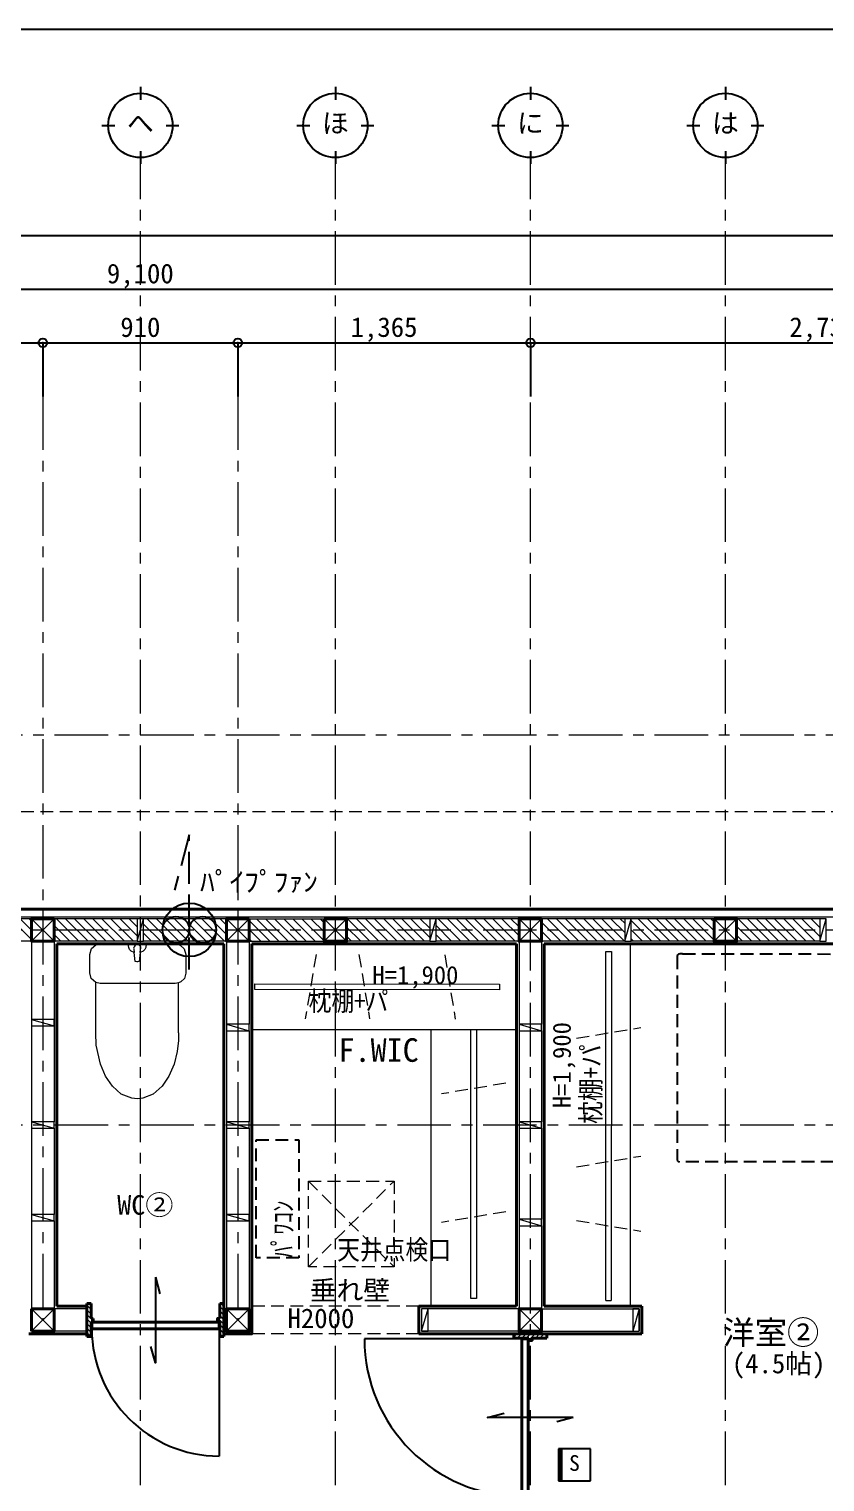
# Model space of a CAD drawing. Units: millimetres at full size, sheet at 1:50. Extents: x -21826 to 54909, y -26252 to 22610.
# Drawn here: x 22047 to 25761, y 15832 to 22610 of the extents above; entities that cross this region are included whole.
import ezdxf
from ezdxf.enums import TextEntityAlignment as Align

# ---------------------------------------------------------------- set-up
doc = ezdxf.new("R2010")
doc.units = ezdxf.units.MM
doc.header["$LTSCALE"] = 50
doc.header["$PDMODE"] = 32
doc.header["$PDSIZE"] = 40
for name, pattern in [('CHAIN1', [8, 5, -1, 1, -1]), ('DASHED1', [1.8, 1.2, -0.6]), ('DASHED3', [4, 3, -1])]:
    doc.linetypes.add(name, pattern=pattern)
for name, color, linetype, lineweight in [('3-1_通り芯・通り番号', 7, 'Continuous', 25), ('3-2_柱(黄)', 4, 'Continuous', 9), ('3-3_仕上線(黄)', 3, 'Continuous', 40), ('3-4_下地・間柱(水色)', 4, 'Continuous', 9), ('3-5_サッシ・室内建具', 7, 'Continuous', 25), ('3-6_住宅設備・造作', 4, 'Continuous', 9), ('3-7_家具点線', 7, 'DASHED1', 25), ('3-8_ハッチング', 4, 'Continuous', 9), ('3-9_建築設備', 5, 'Continuous', 25), ('3-A_文字', 7, 'Continuous', 25), ('3-F_寸法・方位', 7, 'Continuous', 25), ('F-F_図面枠（共通）', 7, 'Continuous', 25)]:
    doc.layers.add(name, color=color, linetype=linetype, lineweight=lineweight)
doc.styles.add('ＭＳ ゴシック', font='')
doc.styles.get('ＭＳ ゴシック').set_extended_font_data('MS Gothic')

msp = doc.modelspace()

# ---------------------------------------------------------------- linework, layer by layer
at = {"layer": '3-1_通り芯・通り番号'}
for p, q in [((22566.21, 22340.74), (22566.21, 22280.74)), ((23476.21, 22340.74), (23476.21, 22280.74)), ((24386.21, 22340.74), (24386.21, 22280.74)), ((25296.21, 22340.74), (25296.21, 22280.74)), ((22386.21, 22160.74), (22446.21, 22160.74)), ((22686.21, 22160.74), (22746.21, 22160.74)), ((23296.21, 22160.74), (23356.21, 22160.74)), ((23596.21, 22160.74), (23656.21, 22160.74)), ((24206.21, 22160.74), (24266.21, 22160.74)), ((24506.21, 22160.74), (24566.21, 22160.74)), ((25116.21, 22160.74), (25176.21, 22160.74)), ((25416.21, 22160.74), (25476.21, 22160.74)), ((22566.21, 22040.74), (22566.21, 21980.74)), ((23476.21, 22040.74), (23476.21, 21980.74)), ((24386.21, 22040.74), (24386.21, 21980.74)), ((25296.21, 22040.74), (25296.21, 21980.74))]:
    msp.add_line(p, q, dxfattribs=at)
at = {"layer": '3-1_通り芯・通り番号', "color": 1, "linetype": 'CHAIN1', "lineweight": 18}
for p, q in [((22566.21, 10217.22), (22566.21, 22010.74)), ((23476.21, 10217.22), (23476.21, 22010.74)), ((24386.21, 10217.22), (24386.21, 22010.74)), ((25296.21, 10217.22), (25296.21, 22010.74)), ((22111.21, 20896.51), (22111.21, 16587.22)), ((23021.21, 20896.51), (23021.21, 16587.22)), ((14565.29, 19317.22), (28820.91, 19317.22)), ((14565.29, 18407.22), (28820.91, 18407.22)), ((14565.29, 17497.22), (28820.91, 17497.22))]:
    msp.add_line(p, q, dxfattribs=at)
at = {"layer": '3-1_通り芯・通り番号'}
for centre in [(22566.21, 22160.74), (23476.21, 22160.74), (24386.21, 22160.74), (25296.21, 22160.74)]:
    msp.add_circle(centre, 150, dxfattribs=at)
at = {"layer": '3-2_柱(黄)'}
for p, q in [((22163.71, 18459.72), (22058.71, 18354.72)), ((22163.71, 18354.72), (22058.71, 18459.72)), ((23073.71, 18459.72), (22968.71, 18354.72)), ((23073.71, 18354.72), (22968.71, 18459.72)), ((23423.71, 18459.72), (23528.71, 18354.72)), ((23528.71, 18459.72), (23423.71, 18354.72)), ((24438.71, 18354.72), (24333.71, 18459.72)), ((24438.71, 18459.72), (24333.71, 18354.72)), ((25243.71, 18459.72), (25348.71, 18354.72)), ((25348.71, 18459.72), (25243.71, 18354.72)), ((22163.71, 16534.72), (22058.71, 16639.72)), ((22163.71, 16639.72), (22058.71, 16534.72)), ((23073.71, 16534.72), (22968.71, 16639.72)), ((23073.71, 16639.72), (22968.71, 16534.72))]:
    msp.add_line(p, q, dxfattribs=at)
at = {"layer": '3-2_柱(黄)', "color": 3, "lineweight": 40}
for p, q in [((22058.71, 16639.72), (22058.71, 16534.72)), ((22163.71, 16639.72), (22058.71, 16639.72))]:
    msp.add_line(p, q, dxfattribs=at)
for points in [[(22163.71, 18459.72), (22058.71, 18459.72), (22058.71, 18354.72), (22163.71, 18354.72)], [(23073.71, 18459.72), (22968.71, 18459.72), (22968.71, 18354.72), (23073.71, 18354.72)], [(23423.71, 18459.72), (23423.71, 18354.72), (23528.71, 18354.72), (23528.71, 18459.72)], [(24438.71, 18459.72), (24333.71, 18459.72), (24333.71, 18354.72), (24438.71, 18354.72)], [(25243.71, 18459.72), (25243.71, 18354.72), (25348.71, 18354.72), (25348.71, 18459.72)], [(23073.71, 16639.72), (22968.71, 16639.72), (22968.71, 16534.72), (23073.71, 16534.72)], [(24438.71, 16639.72), (24333.71, 16639.72), (24333.71, 16534.72), (24438.71, 16534.72)]]:
    msp.add_lwpolyline(points, close=True, dxfattribs=at)
msp.add_lwpolyline([(22058.71, 16534.72), (22163.71, 16534.72), (22163.71, 16639.72)], dxfattribs=at)
at = {"layer": '3-3_仕上線(黄)'}
for p, q in [((21201.21, 18503.72), (22111.21, 18503.72)), ((22111.21, 18503.72), (23021.21, 18503.72)), ((23021.21, 18503.72), (23476.21, 18503.72)), ((23476.21, 18503.72), (24386.21, 18503.72)), ((24386.21, 18503.72), (25296.21, 18503.72)), ((25296.21, 18503.72), (26206.21, 18503.72)), ((22176.21, 18342.22), (22176.21, 17519.72)), ((22176.21, 18342.22), (22956.21, 18342.22)), ((22956.21, 18342.22), (22956.21, 16652.3)), ((23086.21, 18342.22), (23086.21, 16837.22)), ((23086.21, 18342.22), (23476.21, 18342.22)), ((23476.21, 18342.22), (24321.21, 18342.22)), ((24321.21, 18342.22), (24321.21, 16652.22)), ((24451.21, 18342.22), (24451.21, 16652.22)), ((24451.21, 18342.22), (25296.21, 18342.22)), ((25296.21, 18342.22), (26206.21, 18342.22)), ((22176.21, 17519.72), (22176.21, 16652.22)), ((22316.21, 16652.22), (22176.21, 16652.22)), ((24321.21, 16652.22), (23866.21, 16652.22)), ((23866.21, 16522.22), (23866.21, 16652.22)), ((24451.21, 16652.22), (24906.21, 16652.22)), ((24906.21, 16652.22), (24906.21, 16522.22)), ((22316.21, 16522.22), (22046.21, 16522.22)), ((24309.21, 16522.22), (23866.21, 16522.22)), ((24463.21, 16522.22), (24906.21, 16522.22))]:
    msp.add_line(p, q, dxfattribs=at)
msp.add_lwpolyline([(23086.21, 16837.22), (23086.21, 16522.22), (22956.21, 16522.22)], dxfattribs=at)
at = {"layer": '3-4_下地・間柱(水色)'}
for p, q in [((21201.21, 18468.72), (22111.21, 18468.72)), ((22058.71, 18459.72), (21671.21, 18459.72)), ((22111.21, 18468.72), (23021.21, 18468.72)), ((22551.21, 18459.72), (22163.71, 18459.72)), ((22551.21, 18354.72), (22581.21, 18459.72)), ((22968.71, 18459.72), (22581.21, 18459.72)), ((23021.21, 18468.72), (23476.21, 18468.72)), ((23073.71, 18459.72), (23423.71, 18459.72)), ((23476.21, 18468.72), (24386.21, 18468.72)), ((23916.21, 18459.72), (23528.71, 18459.72)), ((23916.21, 18354.72), (23946.21, 18459.72)), ((24333.71, 18459.72), (23946.21, 18459.72)), ((24386.21, 18468.72), (25296.21, 18468.72)), ((24826.21, 18459.72), (24438.71, 18459.72)), ((24826.21, 18354.72), (24856.21, 18459.72)), ((25243.71, 18459.72), (24856.21, 18459.72)), ((25296.21, 18468.72), (26206.21, 18468.72)), ((25736.21, 18459.72), (25348.71, 18459.72)), ((25736.21, 18354.72), (25766.21, 18459.72)), ((22058.71, 18354.72), (21671.21, 18354.72)), ((22058.71, 18354.72), (22058.71, 17512.22)), ((22551.21, 18354.72), (22163.71, 18354.72)), ((22163.71, 18354.72), (22163.71, 17512.22)), ((22968.71, 18354.72), (22581.21, 18354.72)), ((22968.71, 18354.72), (22968.71, 17967.22)), ((23073.71, 18354.72), (23073.71, 17967.22)), ((23073.71, 18354.72), (23423.71, 18354.72)), ((23916.21, 18354.72), (23528.71, 18354.72)), ((24333.71, 18354.72), (23946.21, 18354.72)), ((24333.71, 18354.72), (24333.71, 17967.22)), ((24438.71, 18354.72), (24438.71, 17967.22)), ((24826.21, 18354.72), (24438.71, 18354.72)), ((25243.71, 18354.72), (24856.21, 18354.72)), ((25736.21, 18354.72), (25348.71, 18354.72)), ((22058.71, 17989.72), (22163.71, 17959.72)), ((22968.71, 17967.22), (23073.71, 17937.22)), ((24333.71, 17967.22), (24438.71, 17937.22)), ((22968.71, 17937.22), (22968.71, 17512.22)), ((23073.71, 17937.22), (23073.71, 17512.22)), ((23086.21, 17942.22), (24321.21, 17942.22)), ((23921.21, 17942.22), (23921.21, 16652.22)), ((24333.71, 17937.22), (24333.71, 17512.22)), ((24438.71, 17937.22), (24438.71, 17512.22)), ((22058.71, 17512.22), (22163.71, 17482.22)), ((22968.71, 17512.22), (23073.71, 17482.22)), ((24333.71, 17512.22), (24438.71, 17482.22)), ((22058.71, 17482.22), (22058.71, 17079.72)), ((22163.71, 17482.22), (22163.71, 17079.72)), ((22968.71, 17482.22), (22968.71, 16639.72)), ((23073.71, 17482.22), (23073.71, 16639.72)), ((24333.71, 17482.22), (24333.71, 17057.22)), ((24438.71, 17482.22), (24438.71, 17057.22)), ((22058.71, 17079.72), (22163.71, 17049.72)), ((22058.71, 17049.72), (22058.71, 16639.72)), ((22163.71, 17049.72), (22163.71, 16639.72)), ((22968.71, 17079.72), (23073.71, 17049.72)), ((24333.71, 17057.22), (24438.71, 17027.22)), ((24333.71, 17027.22), (24333.71, 16639.72)), ((24438.71, 17027.22), (24438.71, 16639.72)), ((22316.21, 16639.72), (22163.71, 16639.72)), ((23916.21, 16639.72), (23878.71, 16639.72)), ((23878.71, 16534.72), (23908.71, 16639.72)), ((24333.71, 16639.72), (23908.71, 16639.72)), ((24893.71, 16639.72), (24863.71, 16534.72)), ((22316.21, 16534.72), (22163.71, 16534.72)), ((23916.21, 16534.72), (23878.71, 16534.72)), ((24333.71, 16534.72), (23908.71, 16534.72)), ((24438.71, 16534.72), (24893.71, 16534.72))]:
    msp.add_line(p, q, dxfattribs=at)
at = {"layer": '3-4_下地・間柱(水色)', "color": 2}
for p, q in [((22936.21, 16639.72), (22936.11, 16639.72)), ((22968.71, 16639.72), (22956.21, 16639.72)), ((22936.21, 16534.72), (22936.11, 16534.72)), ((22968.71, 16534.72), (22956.21, 16534.72)), ((24333.71, 16534.72), (24333.71, 16522.22)), ((24333.71, 16502.22), (24333.71, 16502.12)), ((24438.71, 16534.72), (24438.71, 16522.22)), ((24438.71, 16502.22), (24438.71, 16502.12))]:
    msp.add_line(p, q, dxfattribs=at)
at = {"layer": '3-4_下地・間柱(水色)', "linetype": 'DASHED1'}
for p, q in [((23866.21, 16652.22), (23086.21, 16652.22)), ((23866.21, 16522.22), (23086.21, 16522.22))]:
    msp.add_line(p, q, dxfattribs=at)
at = {"layer": '3-4_下地・間柱(水色)'}
for points in [[(22551.21, 18459.72), (22551.21, 18354.72), (22581.21, 18354.72), (22581.21, 18459.72)], [(23916.21, 18459.72), (23916.21, 18354.72), (23946.21, 18354.72), (23946.21, 18459.72)], [(24826.21, 18459.72), (24826.21, 18354.72), (24856.21, 18354.72), (24856.21, 18459.72)], [(25736.21, 18459.72), (25736.21, 18354.72), (25766.21, 18354.72), (25766.21, 18459.72)], [(22163.71, 17989.72), (22058.71, 17989.72), (22058.71, 17959.72), (22163.71, 17959.72)], [(23073.71, 17967.22), (22968.71, 17967.22), (22968.71, 17937.22), (23073.71, 17937.22)], [(24438.71, 17967.22), (24333.71, 17967.22), (24333.71, 17937.22), (24438.71, 17937.22)], [(22163.71, 17512.22), (22058.71, 17512.22), (22058.71, 17482.22), (22163.71, 17482.22)], [(23073.71, 17512.22), (22968.71, 17512.22), (22968.71, 17482.22), (23073.71, 17482.22)], [(24438.71, 17512.22), (24333.71, 17512.22), (24333.71, 17482.22), (24438.71, 17482.22)], [(22163.71, 17079.72), (22058.71, 17079.72), (22058.71, 17049.72), (22163.71, 17049.72)], [(23073.71, 17079.72), (22968.71, 17079.72), (22968.71, 17049.72), (23073.71, 17049.72)], [(24438.71, 17057.22), (24333.71, 17057.22), (24333.71, 17027.22), (24438.71, 17027.22)], [(23878.71, 16639.72), (23878.71, 16534.72), (23908.71, 16534.72), (23908.71, 16639.72)], [(24893.71, 16534.72), (24893.71, 16639.72), (24863.71, 16639.72), (24863.71, 16534.72)]]:
    msp.add_lwpolyline(points, close=True, dxfattribs=at)
msp.add_lwpolyline([(24438.71, 16639.72), (24893.71, 16639.72), (24893.71, 16534.72)], dxfattribs=at)
at = {"layer": '3-5_サッシ・室内建具'}
for p, q in [((22636.21, 16787.22), (22656.92, 16709.95)), ((22933.21, 16546.72), (22933.21, 15952.72)), ((24345.71, 16499.22), (23611.71, 16499.22)), ((24586.21, 16132.22), (24508.94, 16111.52))]:
    msp.add_line(p, q, dxfattribs=at)
at = {"layer": '3-5_サッシ・室内建具', "color": 3, "lineweight": 40}
for p, q in [((22336.21, 16664.22), (22316.21, 16664.22)), ((22316.21, 16664.22), (22316.21, 16510.22)), ((22336.21, 16594.72), (22336.21, 16664.22)), ((22936.21, 16594.72), (22936.21, 16664.22)), ((22346.21, 16594.72), (22336.21, 16594.72)), ((22336.21, 16510.22), (22336.21, 16579.72)), ((22936.21, 16579.72), (22926.21, 16579.72)), ((22936.21, 16510.22), (22936.21, 16579.72)), ((22316.21, 16510.22), (22336.21, 16510.22)), ((22956.21, 16510.22), (22936.21, 16510.22)), ((24309.21, 16502.22), (24378.71, 16502.22)), ((24378.71, 16502.22), (24378.71, 16492.22)), ((24393.71, 16502.22), (24463.21, 16502.22)), ((24463.21, 16502.22), (24463.21, 16522.22))]:
    msp.add_line(p, q, dxfattribs=at)
at = {"layer": '3-5_サッシ・室内建具', "color": 4, "lineweight": 9}
for p, q in [((22336.21, 16635.9), (22316.21, 16655.9)), ((22336.21, 16614.69), (22316.21, 16634.69)), ((22346.21, 16583.47), (22316.21, 16613.47)), ((22336.21, 16657.11), (22329.1, 16664.22)), ((22956.21, 16631.08), (22936.21, 16651.08)), ((22956.21, 16609.87), (22936.21, 16629.87)), ((22956.21, 16588.66), (22936.21, 16608.66)), ((22956.21, 16652.3), (22944.29, 16664.22)), ((22336.21, 16572.26), (22316.21, 16592.26)), ((22336.21, 16551.05), (22316.21, 16571.05)), ((22336.21, 16529.84), (22316.21, 16549.84)), ((22956.21, 16567.44), (22928.93, 16594.72)), ((22956.21, 16546.23), (22936.21, 16566.23)), ((22956.21, 16525.02), (22936.21, 16545.02)), ((22334.61, 16510.22), (22316.21, 16528.62)), ((22949.79, 16510.22), (22936.21, 16523.8)), ((24323.38, 16522.22), (24309.21, 16508.05)), ((24344.59, 16522.22), (24324.59, 16502.22)), ((24365.8, 16522.22), (24345.8, 16502.22)), ((24387.02, 16522.22), (24367.02, 16502.22)), ((24408.23, 16522.22), (24378.71, 16492.7)), ((24429.44, 16522.22), (24409.44, 16502.22)), ((24450.66, 16522.22), (24430.66, 16502.22)), ((24463.21, 16513.56), (24451.87, 16502.22))]:
    msp.add_line(p, q, dxfattribs=at)
at = {"layer": '3-5_サッシ・室内建具', "color": 2, "lineweight": 9}
for p, q in [((22933.21, 16576.72), (22339.21, 16576.72)), ((24375.71, 16499.22), (24375.71, 15765.22))]:
    msp.add_line(p, q, dxfattribs=at)
at = {"layer": '3-5_サッシ・室内建具'}
for points in [[(22636.21, 16787.22), (22636.21, 16387.22), (22615.5, 16464.5)], [(24586.21, 16132.22), (24186.21, 16132.22), (24263.48, 16152.93)]]:
    msp.add_lwpolyline(points, dxfattribs=at)
at = {"layer": '3-5_サッシ・室内建具', "color": 3, "lineweight": 40}
for points in [[(22936.21, 16664.22), (22955.81, 16664.22), (22956.21, 16664.22)], [(22956.21, 16664.22), (22956.21, 16664.16), (22956.21, 16510.22)], [(22336.21, 16579.72), (22346.21, 16579.72), (22346.21, 16594.72)], [(22926.21, 16579.72), (22926.21, 16594.72), (22936.21, 16594.72)], [(24463.21, 16522.22), (24309.21, 16522.22), (24309.21, 16502.22)], [(24378.71, 16492.22), (24393.71, 16492.22), (24393.71, 16502.22)]]:
    msp.add_lwpolyline(points, dxfattribs=at)
for points in [[(22933.21, 16576.72), (22933.21, 16546.72), (22339.21, 16546.72), (22339.21, 16576.72)], [(24375.71, 16499.22), (24345.71, 16499.22), (24345.71, 15765.22), (24375.71, 15765.22)]]:
    msp.add_lwpolyline(points, close=True, dxfattribs=at)
at = {"layer": '3-5_サッシ・室内建具'}
for centre, radius in [((22933.21, 16546.72), 594), ((24345.71, 16499.22), 734)]:
    msp.add_arc(centre, radius, 180, 270, dxfattribs=at)
at = {"layer": '3-6_住宅設備・造作'}
for p, q in [((23921.71, 18342.22), (23921.71, 18341.7)), ((24097.71, 18341.48), (24097.71, 18342.22)), ((24145.71, 18342.22), (24145.71, 18341.42)), ((24737.54, 16677.91), (24738.93, 18307.06)), ((24738.93, 18307.06), (24764.93, 18307.04)), ((24764.93, 18307.04), (24763.54, 16677.91)), ((24851.21, 18342.22), (24851.21, 16652.22)), ((22744.3, 17926.72), (22744.3, 18160.72)), ((23100.95, 18129.7), (23100.98, 18155.7)), ((22744.3, 17926.72), (22743.51, 17891.72)), ((22435.51, 17677.72), (22403.51, 17725.72)), ((22551.51, 17619.72), (22525.51, 17622.72)), ((24737.54, 16677.91), (24763.54, 16677.91))]:
    msp.add_line(p, q, dxfattribs=at)
at = {"layer": '3-6_住宅設備・造作', "linetype": 'DASHED1'}
for p, q in [((23386.15, 18292.35), (23335.78, 17992.42)), ((23586.15, 18292.11), (23635.78, 17992.05)), ((23986.15, 18291.62), (24035.78, 17991.56)), ((24601.58, 17902.18), (24901.63, 17951.92)), ((24271.45, 17692.24), (23971.43, 17642.36)), ((24601.07, 17302.18), (24901.11, 17351.92)), ((23350.1, 16835.44), (23750.1, 17235.44)), ((23350.1, 17235.44), (23750.1, 17235.44)), ((23750.1, 17235.44), (23750.1, 16835.44)), ((24271.21, 17092.24), (23971.19, 17042.36)), ((24600.86, 17052.18), (24900.81, 17001.92))]:
    msp.add_line(p, q, dxfattribs=at)
at = {"layer": '3-6_住宅設備・造作'}
for points in [[(22734.09, 18342.22), (22751.51, 18336.72), (22770.51, 18319.72), (22778.51, 18292.72), (22778.51, 18205.72), (22771.51, 18180.72), (22755.51, 18164.72), (22744.51, 18160.72), (22728.51, 18156.72), (22378.51, 18156.72), (22357.51, 18162.72), (22336.51, 18180.72), (22329.51, 18206.72), (22329.51, 18292.72), (22338.51, 18320.72), (22357.51, 18337.72), (22377.31, 18342.22)], [(22592.48, 18342.22), (22591.51, 18325.72), (22586.51, 18315.72), (22579.51, 18307.72), (22565.51, 18302.72), (22566.51, 18317.72), (22568.51, 18321.72), (22567.51, 18328.72), (22563.51, 18333.72), (22558.51, 18337.72), (22550.51, 18338.72), (22545.51, 18337.72), (22539.51, 18333.72), (22536.51, 18328.72), (22534.51, 18322.72), (22535.51, 18318.72), (22537.51, 18302.72), (22523.51, 18307.72), (22515.51, 18315.72), (22511.51, 18325.72), (22509.57, 18342.22)], [(22565.51, 18302.72), (22560.51, 18260.72), (22553.51, 18257.72), (22549.51, 18257.72), (22542.51, 18260.72), (22537.51, 18302.72)], [(22403.51, 17725.72), (22379.51, 17780.72), (22360.51, 17869.72), (22357.51, 17926.72), (22357.51, 18162.72)], [(23100.98, 18155.7), (24242.53, 18154.3), (24242.53, 18128.3), (23100.95, 18129.7)], [(24134.55, 17941.44), (24134.05, 16687.3), (24108.05, 16687.31), (24108.55, 17941.47)], [(22743.51, 17891.72), (22737.51, 17839.72), (22723.51, 17780.72), (22699.51, 17725.72), (22667.51, 17677.72), (22626.51, 17641.72), (22577.51, 17622.72), (22551.51, 17619.72)], [(22525.51, 17622.72), (22476.51, 17641.72), (22435.51, 17677.72)]]:
    msp.add_lwpolyline(points, dxfattribs=at)
at = {"layer": '3-6_住宅設備・造作', "linetype": 'DASHED1'}
msp.add_lwpolyline([(23350.1, 17235.44), (23750.1, 16835.44), (23350.1, 16835.44)], close=True, dxfattribs=at)
at = {"layer": '3-7_家具点線'}
for p, q in [((25071.7, 18284.03), (25070.92, 17336.93)), ((25083.04, 18295.53), (25076.75, 18294.26)), ((25096.71, 18295.52), (25083.04, 18295.53)), ((25096.71, 18295.52), (26162.71, 18294.64)), ((25070.92, 17336.93), (25072.17, 17330.53)), ((25072.17, 17330.53), (25075.95, 17326.69)), ((25075.95, 17326.69), (25082.24, 17325.41)), ((26161.91, 17324.51), (25082.24, 17325.41))]:
    msp.add_line(p, q, dxfattribs=at)
msp.add_lwpolyline([(25076.75, 18294.26), (25072.97, 18290.42), (25071.7, 18284.03)], dxfattribs=at)
at = {"layer": '3-8_ハッチング'}
for p, q in [((21962.17, 18459.72), (22058.71, 18363.18)), ((22004.59, 18459.72), (22058.71, 18405.6)), ((22047.02, 18459.72), (22058.71, 18448.03)), ((22174.3, 18459.72), (22279.3, 18354.72)), ((22216.73, 18459.72), (22321.73, 18354.72)), ((22259.15, 18459.72), (22364.15, 18354.72)), ((22301.58, 18459.72), (22406.58, 18354.72)), ((22344, 18459.72), (22449, 18354.72)), ((22386.43, 18459.72), (22491.43, 18354.72)), ((22428.86, 18459.72), (22533.86, 18354.72)), ((22471.28, 18459.72), (22551.21, 18379.8)), ((22551.21, 18422.22), (22513.71, 18459.72)), ((22598.56, 18459.72), (22703.56, 18354.72)), ((22640.99, 18459.72), (22745.99, 18354.72)), ((22683.42, 18459.72), (22788.42, 18354.72)), ((22725.84, 18459.72), (22830.84, 18354.72)), ((22768.27, 18459.72), (22873.27, 18354.72)), ((22810.69, 18459.72), (22915.69, 18354.72)), ((22853.12, 18459.72), (22958.12, 18354.72)), ((22895.55, 18459.72), (22968.71, 18386.56)), ((22937.97, 18459.72), (22968.71, 18428.99)), ((23073.71, 18451.26), (23170.25, 18354.72)), ((23107.68, 18459.72), (23212.68, 18354.72)), ((23150.11, 18459.72), (23255.11, 18354.72)), ((23192.53, 18459.72), (23297.53, 18354.72)), ((23234.96, 18459.72), (23339.96, 18354.72)), ((23277.39, 18459.72), (23382.39, 18354.72)), ((23319.81, 18459.72), (23423.71, 18355.82)), ((23362.24, 18459.72), (23423.71, 18398.25)), ((23404.66, 18459.72), (23423.71, 18440.68)), ((23531.94, 18459.72), (23636.94, 18354.72)), ((23574.37, 18459.72), (23679.37, 18354.72)), ((23616.8, 18459.72), (23721.8, 18354.72)), ((23659.22, 18459.72), (23764.22, 18354.72)), ((23701.65, 18459.72), (23806.65, 18354.72)), ((23744.08, 18459.72), (23849.08, 18354.72)), ((23786.5, 18459.72), (23891.5, 18354.72)), ((23828.93, 18459.72), (23916.21, 18372.44)), ((23916.21, 18414.87), (23871.35, 18459.72)), ((23916.21, 18457.29), (23913.78, 18459.72)), ((23956.21, 18459.72), (24061.21, 18354.72)), ((23998.63, 18459.72), (24103.63, 18354.72)), ((24041.06, 18459.72), (24146.06, 18354.72)), ((24083.49, 18459.72), (24188.49, 18354.72)), ((24125.91, 18459.72), (24230.91, 18354.72)), ((24168.34, 18459.72), (24273.34, 18354.72)), ((24210.77, 18459.72), (24315.77, 18354.72)), ((24253.19, 18459.72), (24333.71, 18379.2)), ((24295.62, 18459.72), (24333.71, 18421.63)), ((24438.71, 18443.91), (24527.9, 18354.72)), ((24465.32, 18459.72), (24570.32, 18354.72)), ((24507.75, 18459.72), (24612.75, 18354.72)), ((24550.18, 18459.72), (24655.18, 18354.72)), ((24592.6, 18459.72), (24697.6, 18354.72)), ((24635.03, 18459.72), (24740.03, 18354.72)), ((24677.46, 18459.72), (24782.46, 18354.72)), ((24719.88, 18459.72), (24824.88, 18354.72)), ((24826.21, 18395.82), (24762.31, 18459.72)), ((24826.21, 18438.25), (24804.74, 18459.72)), ((24856.21, 18450.67), (24952.16, 18354.72)), ((24889.59, 18459.72), (24994.59, 18354.72)), ((24932.02, 18459.72), (25037.02, 18354.72)), ((24974.44, 18459.72), (25079.44, 18354.72)), ((25016.87, 18459.72), (25121.87, 18354.72)), ((25059.29, 18459.72), (25164.29, 18354.72)), ((25101.72, 18459.72), (25206.72, 18354.72)), ((25144.15, 18459.72), (25243.71, 18360.16)), ((25186.57, 18459.72), (25243.71, 18402.59)), ((25229, 18459.72), (25243.71, 18445.01)), ((25356.28, 18459.72), (25461.28, 18354.72)), ((25398.71, 18459.72), (25503.71, 18354.72)), ((25441.13, 18459.72), (25546.13, 18354.72)), ((25483.56, 18459.72), (25588.56, 18354.72)), ((25525.98, 18459.72), (25630.98, 18354.72)), ((25568.41, 18459.72), (25673.41, 18354.72)), ((25610.84, 18459.72), (25715.84, 18354.72)), ((25653.26, 18459.72), (25736.21, 18376.78)), ((25736.21, 18419.2), (25695.69, 18459.72)), ((22163.71, 18427.88), (22236.87, 18354.72)), ((22163.71, 18385.46), (22194.45, 18354.72)), ((22581.21, 18434.65), (22661.14, 18354.72)), ((22618.71, 18354.72), (22581.21, 18392.22)), ((23073.71, 18408.84), (23127.83, 18354.72)), ((23528.71, 18420.53), (23594.52, 18354.72)), ((23528.71, 18378.1), (23552.09, 18354.72)), ((24018.78, 18354.72), (23946.21, 18427.29)), ((23976.35, 18354.72), (23946.21, 18384.87)), ((24438.71, 18401.48), (24485.47, 18354.72)), ((24909.74, 18354.72), (24856.21, 18408.25)), ((25348.71, 18424.86), (25418.85, 18354.72)), ((25348.71, 18382.44), (25376.43, 18354.72)), ((22058.71, 18354.72), (21671.21, 18354.72)), ((22551.21, 18354.72), (22163.71, 18354.72)), ((22968.71, 18354.72), (22581.21, 18354.72)), ((23073.71, 18366.41), (23085.4, 18354.72)), ((23073.71, 18354.72), (23423.71, 18354.72)), ((23916.21, 18354.72), (23528.71, 18354.72)), ((24333.71, 18354.72), (23946.21, 18354.72)), ((24438.71, 18359.06), (24443.05, 18354.72)), ((24826.21, 18354.72), (24438.71, 18354.72)), ((24867.31, 18354.72), (24856.21, 18365.82)), ((25243.71, 18354.72), (24856.21, 18354.72)), ((25736.21, 18354.72), (25348.71, 18354.72))]:
    msp.add_line(p, q, dxfattribs=at)
at = {"layer": '3-9_建築設備', "linetype": 'DASHED1'}
for p, q in [((23106.29, 16877.88), (23106.29, 17427.88)), ((23106.29, 17427.88), (23306.29, 17427.88)), ((23306.29, 17427.88), (23306.29, 16877.88)), ((23306.29, 16877.88), (23106.29, 16877.88))]:
    msp.add_line(p, q, dxfattribs=at)
at = {"layer": '3-9_建築設備'}
for p, q in [((24517.09, 15986.46), (24517.09, 15836.46)), ((24667.09, 15986.46), (24517.09, 15986.46)), ((24522.09, 15986.46), (24522.09, 15836.46)), ((24527.09, 15986.46), (24527.09, 15836.46)), ((24532.09, 15986.46), (24532.09, 15836.46)), ((24667.09, 15836.46), (24667.09, 15986.46)), ((24517.09, 15836.46), (24667.09, 15836.46))]:
    msp.add_line(p, q, dxfattribs=at)
at = {"layer": '3-9_建築設備', "linetype": 'DASHED3'}
msp.add_lwpolyline([(22794.58, 18222.22), (22794.58, 18851.45), (22725.15, 18592.33)], dxfattribs=at)
at = {"layer": '3-9_建築設備'}
for centre, radius in [((22794.58, 18407.81), 125), ((22732.08, 18407.81), 62.5), ((22857.08, 18407.81), 62.5)]:
    msp.add_circle(centre, radius, dxfattribs=at)
at = {"layer": '3-F_寸法・方位'}
for p, q in [((16196.21, 21646.51), (27116.21, 21646.51)), ((18016.21, 21396.51), (27116.21, 21396.51)), ((20291.21, 21146.51), (22111.21, 21146.51)), ((22111.21, 21146.51), (22111.21, 20896.51)), ((22111.21, 21146.51), (23021.21, 21146.51)), ((23021.21, 21146.51), (23021.21, 20896.51)), ((23021.21, 21146.51), (24386.21, 21146.51)), ((24386.21, 21146.51), (24386.21, 20896.51)), ((24386.21, 21146.51), (27116.21, 21146.51))]:
    msp.add_line(p, q, dxfattribs=at)
at = {"layer": '3-F_寸法・方位', "color": 4, "linetype": 'DASHED1', "lineweight": 9}
msp.add_line((27019.71, 18958.72), (17464.71, 18958.72), dxfattribs=at)
at = {"layer": '3-F_寸法・方位', "color": 4, "lineweight": 9}
for p, q in [((24438.71, 16639.72), (24333.71, 16534.72)), ((24438.71, 16534.72), (24333.71, 16639.72))]:
    msp.add_line(p, q, dxfattribs=at)
at = {"layer": '3-F_寸法・方位'}
for p in [(22111.21, 21146.51), (23021.21, 21146.51), (24386.21, 21146.51)]:
    msp.add_point(p, dxfattribs=at)
at = {"layer": 'F-F_図面枠（共通）'}
msp.add_line((13301.73, 22610.29), (33101.73, 22610.29), dxfattribs=at)
msp.add_line((13301.73, 22610.29), (33101.73, 22610.29), dxfattribs=at)

# ---------------------------------------------------------------- texts
at = {"layer": '3-9_建築設備', "color": 7, "style": 'ＭＳ ゴシック', "width": 1.1}
msp.add_text('ﾊﾟｲﾌﾟﾌｧﾝ', height=91.64, dxfattribs=at).set_placement((22844.61, 18557.97), align=Align.BOTTOM_LEFT)
at = {"layer": '3-9_建築設備', "color": 7, "style": 'ＭＳ ゴシック', "width": 0.85}
msp.add_text('ﾊﾟﾜｺﾝ', height=91.64, rotation=90, dxfattribs=at).set_placement((23305.75, 16878.82), align=Align.BOTTOM_LEFT)
at = {"layer": '3-9_建築設備', "style": 'ＭＳ ゴシック'}
msp.add_text('S', height=73.31, dxfattribs=at).set_placement((24567.09, 15861.46), align=Align.BOTTOM_LEFT)
at = {"layer": '3-A_文字', "style": 'ＭＳ ゴシック'}
for s, height, p in [('へ', 91.64, (22503.71, 22098.24)), ('ほ', 91.64, (23413.71, 22098.24)), ('に', 91.64, (24323.71, 22098.24)), ('は', 91.64, (25233.71, 22098.24)), ('H=1,900', 84.31, (23648.81, 18129.53)), ('F.WIC', 110, (23490.84, 17758.87)), ('垂れ壁', 91.64, (23356.58, 16652.32)), ('洋室②', 110, (25283.78, 16441.16)), ('(4.5帖)', 91.64, (25326.28, 16311.16))]:
    msp.add_text(s, height=height, dxfattribs=at).set_placement(p, align=Align.BOTTOM_LEFT)
for s, width, p in [('枕棚+パ', 0.85, (23351.56, 18002.67)), ('WC②', 1.05, (22458.14, 17050.79)), ('天井点検口', 0.85, (23484.47, 16841.94))]:
    msp.add_text(s, height=91.64, dxfattribs=dict(at, width=width)).set_placement(p, align=Align.BOTTOM_LEFT)
msp.add_text('H=1,900', height=84.31, rotation=90, dxfattribs=at).set_placement((24600.13, 17575.86), align=Align.BOTTOM_LEFT)
at = {"layer": '3-A_文字', "style": 'ＭＳ ゴシック', "width": 0.85}
msp.add_text('枕棚+パ', height=91.64, rotation=90, dxfattribs=at).set_placement((24740.93, 17501.99), align=Align.BOTTOM_LEFT)
at = {"layer": '3-A_文字', "color": 6, "style": 'ＭＳ ゴシック'}
msp.add_text('H2000', height=91.64, dxfattribs=at).set_placement((23252.89, 16522.07), align=Align.BOTTOM_LEFT)
at = {"layer": '3-F_寸法・方位', "style": 'ＭＳ ゴシック'}
for s, p in [('9,100', (22409.96, 21396.51)), ('910', (22472.46, 21146.51)), ('1,365', (23547.46, 21146.51)), ('2,730', (25594.96, 21146.51))]:
    msp.add_text(s, height=91.64, dxfattribs=at).set_placement(p, align=Align.BOTTOM_LEFT)

doc.saveas('drawing.dxf')
